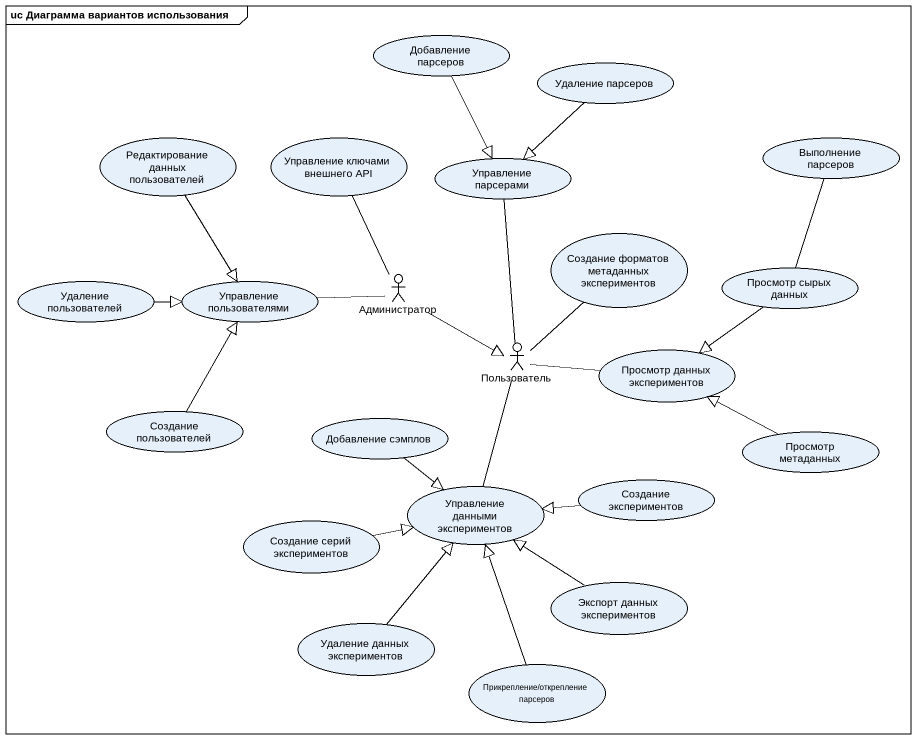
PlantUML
@startuml
mainframe uc Диаграмма вариантов использования
usecase "Добавление парсеров" as Добавление_парсеров
usecase "Удаление парсеров" as Удаление_парсеров
usecase "Редактирование данных пользователей" as Редактирование_данных
usecase "Управление ключами внешнего API" as Управление_ключами_внешнего
usecase "Управление парсерами" as Управление_парсерами
usecase "Выполнение парсеров" as Выполнение_парсеров
usecase "Создание форматов метаданных экспериментов" as Создание_форматов
usecase "Удаление пользователей" as Удаление_пользователей
usecase "Управление пользователями" as Управление_пользователями
actor Администратор
usecase "Просмотр сырых данных" as Просмотр_сырых_данных
actor Пользователь
usecase "Просмотр данных экспериментов" as Просмотр_данных
usecase "Создание пользователей" as Создание_пользователей
usecase "Добавление сэмплов" as Добавление_сэмплов
usecase "Просмотр метаданных" as Просмотр_метаданных
usecase "Создание экспериментов" as Создание_экспериментов
usecase "Создание серий экспериментов" as Создание_серий_экспериментов
usecase "Управление данными экспериментов" as Управление_данными
usecase "Экспорт данных экспериментов" as Экспорт_данных_экспериментов
usecase "Удаление данных экспериментов" as Удаление_данных
usecase "Прикрепление/открепление парсеров" as Прикрепление_открепление
Добавление_парсеров --|> Управление_парсерами
Удаление_парсеров --|> Управление_парсерами
Редактирование_данных --|> Управление_пользователями
Управление_ключами_внешнего -- Администратор
Управление_парсерами -- Пользователь
Создание_форматов -- Пользователь
Удаление_пользователей -right-|> Управление_пользователями
Управление_пользователями -right- Администратор
Администратор -right-|> Пользователь
Просмотр_сырых_данных -up- Выполнение_парсеров
Просмотр_сырых_данных --|> Просмотр_данных
Пользователь -right- Просмотр_данных
Создание_пользователей -up-|> Управление_пользователями
Добавление_сэмплов --|> Управление_данными
Просмотр_метаданных -left-|> Просмотр_данных
Создание_экспериментов -left-|> Управление_данными
Создание_серий_экспериментов -right-|> Управление_данными
Управление_данными -up- Пользователь
Экспорт_данных_экспериментов -up-|> Управление_данными
Удаление_данных -up-|> Управление_данными
Прикрепление_открепление -up-|> Управление_данными
@enduml
